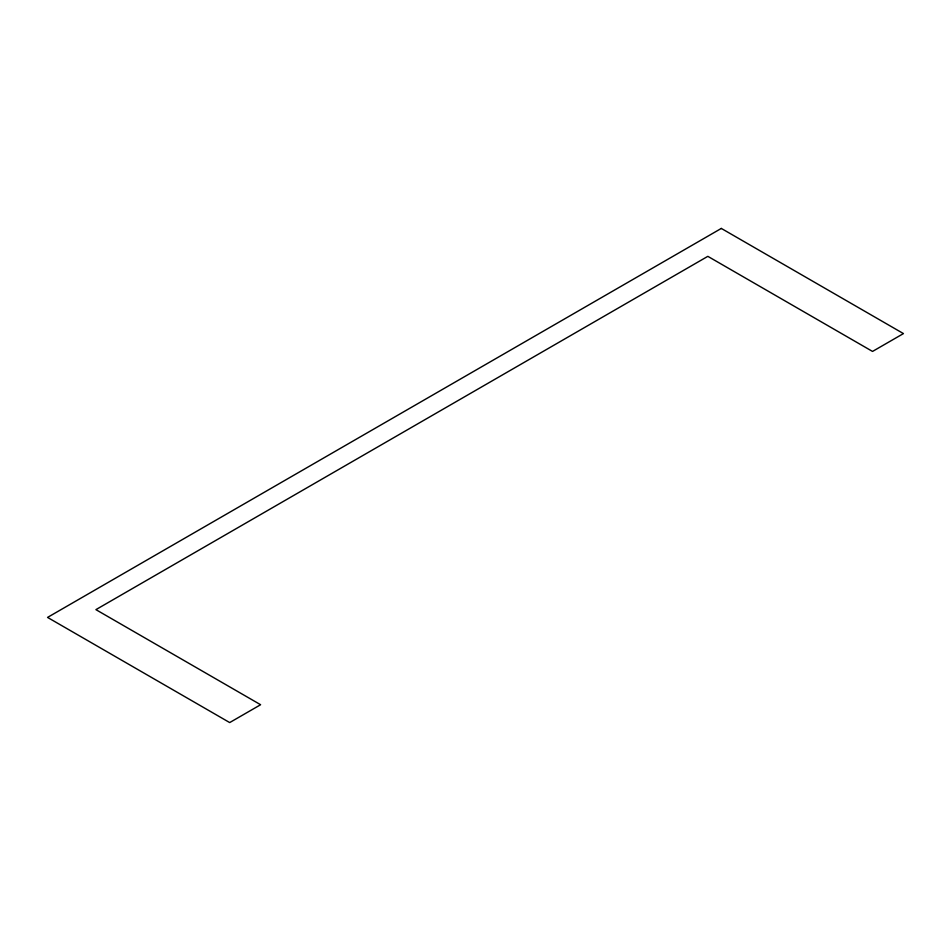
<?xml version="1.0" encoding="UTF-8"?>
<svg xmlns="http://www.w3.org/2000/svg" width="951" height="951" viewBox="0 0 951 951"><rect width="100%" height="100%" fill="white"/><g stroke="black" fill="none" stroke-linecap="round" stroke-linejoin="round"><path stroke-width="1.43" d="M721.31 228.43L47.55 617.413L229.69 722.57L260.61 704.727L95.908 609.639L707.829 256.342L872.531 351.43L903.45 333.587L721.31 228.43"/></g></svg>
